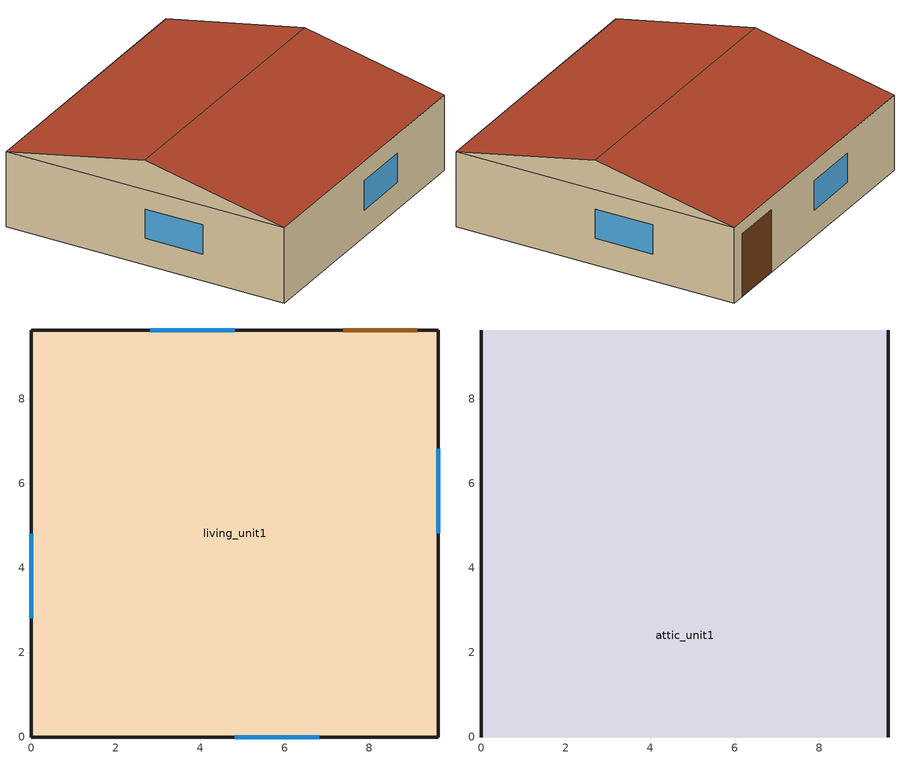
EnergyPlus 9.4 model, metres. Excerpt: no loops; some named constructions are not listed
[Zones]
living_unit1
 floor ground (Interior Floor): 0,0 0,9.63 9.63,9.63 9.63,0 z0.12
 wall outside (Exterior Wall): 0,0 9.63,0 9.63,9.63 0,9.63 0,0 z0.12:2.7
 window (Exterior Window): 4.82,0 6.82,0 / 4.81,9.63 2.81,9.63 / 9.63,4.82 9.63,6.82 / 0,4.81 0,2.81 z1.04:2.04
 door (Exterior Door): 9.13,9.63 7.39,9.63 z0.12:2.26
 ceiling to attic_unit1 (Interior Ceiling): 0,0 9.63,0 9.63,9.63 0,9.63 z2.7
attic_unit1
 wall outside (Gable_end): 9.63,0,2.7 9.63,9.63,2.7 9.63,4.82,3.7; 0,9.63,2.7 0,0,2.7 0,4.82,3.7
 roof outside (Exterior Roof): 0,0,2.7 9.63,0,2.7 9.63,4.82,3.7 0,4.82,3.7; 9.63,9.63,2.7 0,9.63,2.7 0,4.82,3.7 9.63,4.82,3.7
[Schedule:Day:List]
Week5Day0Oven1Sch; Week23Day6Oven1Sch; Week43Day0Oven1Sch: No, 15, 0, 0, 0, 0, 0, 0, 0, 0, 0, 0, 0, 0, 0, 0, 0, 0, 0, 0, 0, 0, 0, 0, 0, 0, 0, 0, 0, 0, 0, 0, 0, 0, 0, 0, 0, 0, 0, 0, 0, 0, 0, 0, 0, 0, 0, 0, 0, 0, 0, 0, 0, 0, 0, 0, 0, 0, 0, 0, 0, 0, 0, 0, 0, 0, 0, 0, 0, 0, 0, 0, 0, 0, 0, 0, 0, 0, 0, 0, 0, 0, 0, 0, 0, 0, 0, 1, 1, 1, 0, 0, 0, 0, 0, 0, 0, 0
Week5Day4Oven1Sch; Week34Day4Oven1Sch: No, 15, 0, 0, 0, 0, 0, 0, 0, 0, 0, 0, 0, 0, 0, 0, 0, 0, 0, 0, 0, 0, 0, 0, 0, 0, 0, 0, 1, 0, 0, 0, 0, 0, 0, 0, 0, 0, 0, 0, 0, 0, 0, 0, 0, 0, 0, 0, 0, 0, 0, 0, 0, 0, 0, 0, 0, 0, 0, 0, 0, 0, 0, 0, 0, 0, 0, 0, 0, 0, 0, 0, 0, 0, 0, 0, 0, 0, 0, 0, 0, 0, 0, 0, 0, 0, 0, 0, 0, 0, 0, 0, 0, 0, 0, 0, 0, 0
Week6Day2Oven1Sch; Week8Day1Oven2Sch; Week20Day6Oven2Sch: No, 15, 0, 0, 0, 0, 0, 0, 0, 0, 0, 0, 0, 0, 0, 0, 0, 0, 0, 0, 0, 0, 0, 0, 0, 0, 0, 0, 0, 0, 0, 0, 0, 0, 0, 0, 0, 0, 0, 0, 1, 0, 0, 0, 0, 0, 0, 0, 0, 0, 0, 0, 0, 0, 0, 0, 0, 0, 0, 0, 0, 0, 0, 0, 0, 0, 0, 0, 0, 0, 0, 0, 0, 0, 0, 0, 0, 0, 0, 0, 0, 0, 0, 0, 0, 0, 0, 0, 0, 0, 0, 0, 0, 0, 0, 0, 0, 0
Week6Day4Oven1Sch: No, 15, 0, 0, 0, 0, 0, 0, 0, 0, 0, 0, 0, 0, 0, 0, 0, 0, 0, 0, 0, 0, 0, 0, 0, 0, 0, 0, 0, 0, 0, 0, 0, 0, 0, 0, 0, 0, 0, 0, 0, 0, 0, 0, 0, 0, 0, 0, 0, 0, 0, 0, 0, 0, 1, 0, 0, 1, 0, 0, 0, 0, 0, 0, 0, 0, 0, 0, 0, 0, 0, 0, 0, 0, 0, 0, 0, 0, 0, 0, 0, 0, 0, 0, 0, 0, 0, 0, 0, 0, 0, 0, 0, 0, 0, 0, 0, 0
Week6Day6Oven1Sch; Week25Day2Oven1Sch; Week35Day1Oven2Sch: No, 15, 0, 0, 0, 0, 0, 0, 0, 0, 0, 0, 0, 0, 0, 0, 0, 0, 0, 0, 0, 0, 0, 0, 0, 0, 0, 0, 0, 0, 0, 0, 0, 0, 0, 0, 0, 0, 0, 0, 0, 0, 0, 0, 0, 0, 0, 0, 0, 0, 0, 0, 0, 0, 0, 0, 0, 0, 0, 0, 0, 0, 0, 0, 0, 0, 0, 0, 0, 0, 0, 0, 0, 0, 1, 1, 1, 0, 0, 0, 0, 0, 0, 0, 0, 0, 0, 0, 0, 0, 0, 0, 0, 0, 0, 0, 0, 0
Week8Day0Oven1Sch; Week15Day4Oven1Sch; Week26Day3Oven1Sch; Week2Day1Oven2Sch; Week12Day0Oven2Sch; Week31Day1Oven2Sch: No, 15, 0, 0, 0, 0, 0, 0, 0, 0, 0, 0, 0, 0, 0, 0, 0, 0, 0, 0, 0, 0, 0, 0, 0, 0, 0, 0, 0, 0, 0, 0, 0, 0, 0, 0, 0, 0, 0, 0, 0, 0, 0, 0, 0, 0, 0, 0, 0, 0, 0, 0, 0, 0, 0, 0, 0, 0, 0, 0, 0, 0, 0, 0, 0, 0, 0, 0, 0, 0, 0, 0, 0, 0, 0, 0, 1, 1, 1, 0, 0, 0, 0, 0, 0, 0, 0, 0, 0, 0, 0, 0, 0, 0, 0, 0, 0, 0
Week8Day2Oven1Sch; Week15Day2Oven1Sch; Week19Day0Oven1Sch; Week25Day6Oven1Sch; Week38Day5Oven1Sch; Week48Day6Oven1Sch; Week0Day3Oven2Sch; Week28Day4Oven2Sch: No, 15, 0, 0, 0, 0, 0, 0, 0, 0, 0, 0, 0, 0, 0, 0, 0, 0, 0, 0, 0, 0, 0, 0, 0, 0, 0, 0, 0, 0, 0, 0, 0, 0, 0, 0, 0, 0, 0, 0, 0, 0, 0, 0, 0, 0, 0, 0, 0, 0, 0, 0, 0, 0, 0, 0, 0, 0, 0, 0, 0, 0, 0, 0, 0, 0, 0, 0, 0, 0, 0, 0, 0, 1, 1, 1, 0, 0, 0, 0, 0, 0, 0, 0, 0, 0, 0, 0, 0, 0, 0, 0, 0, 0, 0, 0, 0, 0
Week8Day3Oven1Sch; Week17Day2Oven1Sch: No, 15, 0, 0, 0, 0, 0, 0, 0, 0, 0, 0, 0, 0, 0, 0, 0, 0, 0, 0, 0, 0, 0, 0, 0, 0, 0, 0, 0, 0, 0, 0, 0, 0, 0, 0, 0, 0, 0, 0, 0, 0, 0, 0, 0, 0, 0, 0, 0, 0, 0, 0, 0, 0, 0, 0, 0, 0, 0, 0, 0, 0, 0, 0, 0, 0, 0, 0, 0, 0, 0, 0, 0, 0, 0, 0, 0, 0, 0, 0, 0, 0, 0, 0, 0, 0, 0, 0, 0, 0, 0, 0, 1, 1, 1, 0, 0, 0
Week8Day4Oven1Sch: No, 15, 0, 0, 0, 0, 0, 0, 0, 0, 0, 0, 0, 0, 0, 0, 0, 0, 0, 0, 0, 0, 0, 0, 0, 0, 0, 0, 0, 0, 0, 0, 0, 0, 0, 0, 0, 0, 0, 0, 0, 0, 0, 0, 1, 0, 0, 0, 0, 0, 0, 0, 0, 0, 0, 0, 0, 0, 0, 0, 0, 0, 0, 0, 0, 0, 1, 0, 0, 0, 0, 0, 0, 0, 0, 0, 0, 0, 0, 0, 0, 0, 0, 0, 0, 0, 0, 0, 0, 0, 0, 0, 0, 0, 0, 0, 0, 0
Week9Day1Oven1Sch: No, 15, 0, 0, 0, 0, 0, 0, 0, 0, 0, 0, 0, 0, 0, 0, 0, 0, 0, 0, 0, 0, 0, 0, 0, 0, 0, 0, 1, 0, 0, 0, 0, 0, 0, 0, 0, 0, 0, 0, 0, 0, 0, 0, 0, 0, 0, 0, 0, 0, 0, 0, 0, 0, 0, 0, 0, 0, 0, 0, 0, 0, 0, 0, 0, 0, 0, 0, 0, 0, 0, 0, 0, 0, 0, 0, 0, 0, 0, 0, 0, 0, 0, 0, 0, 0, 0, 0, 0, 0, 1, 1, 1, 0, 0, 0, 0, 0
Week9Day5Oven1Sch: No, 15, 0, 0, 0, 0, 0, 0, 0, 0, 0, 0, 0, 0, 0, 0, 0, 0, 0, 0, 0, 0, 0, 0, 0, 0, 0, 0, 0, 0, 0, 0, 0, 0, 0, 0, 0, 0, 0, 0, 0, 0, 0, 0, 0, 0, 0, 0, 0, 0, 0, 0, 0, 0, 1, 0, 0, 0, 0, 0, 0, 0, 0, 0, 0, 0, 0, 0, 0, 0, 0, 0, 0, 0, 0, 0, 0, 0, 0, 0, 0, 0, 0, 0, 0, 0, 0, 0, 0, 0, 0, 0, 0, 0, 0, 0, 0, 0
Week9Day6Oven1Sch; Week31Day2Oven1Sch; Week11Day1Oven2Sch: No, 15, 0, 0, 0, 0, 0, 0, 0, 0, 0, 0, 0, 0, 0, 0, 0, 0, 0, 0, 0, 0, 0, 0, 0, 0, 0, 0, 0, 0, 0, 0, 0, 0, 0, 0, 0, 1, 0, 0, 0, 0, 0, 0, 0, 0, 0, 0, 0, 0, 0, 0, 0, 0, 0, 0, 0, 0, 0, 0, 0, 0, 0, 0, 0, 0, 0, 0, 0, 0, 0, 0, 0, 0, 0, 0, 0, 0, 0, 0, 0, 0, 0, 0, 0, 0, 0, 0, 0, 0, 0, 0, 0, 0, 0, 0, 0, 0
Week10Day1Oven1Sch; Week14Day4Oven1Sch; Week17Day3Oven1Sch: No, 15, 0, 0, 0, 0, 0, 0, 0, 0, 0, 0, 0, 0, 0, 0, 0, 0, 0, 0, 0, 0, 0, 0, 0, 0, 0, 0, 0, 0, 0, 0, 0, 0, 0, 0, 0, 0, 0, 0, 0, 0, 0, 0, 0, 0, 0, 0, 0, 0, 0, 0, 0, 0, 0, 0, 0, 0, 0, 0, 0, 0, 0, 0, 0, 0, 0, 0, 0, 0, 0, 0, 0, 0, 0, 0, 0, 0, 0, 0, 0, 0, 0, 0, 0, 1, 1, 1, 0, 0, 0, 0, 0, 0, 0, 0, 0, 0
Week10Day2Oven1Sch; Week27Day5Oven1Sch; Week45Day0Oven1Sch; Week7Day1Oven2Sch; Week33Day2Oven2Sch; Week36Day1Oven2Sch: No, 15, 0, 0, 0, 0, 0, 0, 0, 0, 0, 0, 0, 0, 0, 0, 0, 0, 0, 0, 0, 0, 0, 0, 0, 0, 0, 0, 0, 0, 0, 0, 0, 0, 0, 0, 0, 0, 0, 0, 0, 0, 0, 0, 0, 0, 0, 0, 0, 0, 0, 0, 0, 0, 0, 0, 0, 0, 0, 0, 0, 0, 0, 0, 0, 0, 0, 0, 0, 0, 0, 0, 0, 0, 0, 0, 0, 0, 0, 0, 0, 1, 1, 1, 0, 0, 0, 0, 0, 0, 0, 0, 0, 0, 0, 0, 0, 0
Week10Day3Oven1Sch; Week28Day6Oven1Sch; Week49Day0Oven1Sch; Week51Day1Oven1Sch; Week6Day6Oven2Sch; Week8Day2Oven2Sch: No, 15, 0, 0, 0, 0, 0, 0, 0, 0, 0, 0, 0, 0, 0, 0, 0, 0, 0, 0, 0, 0, 0, 0, 0, 0, 0, 0, 0, 0, 0, 0, 0, 0, 0, 0, 0, 0, 0, 0, 0, 0, 0, 0, 0, 0, 0, 0, 0, 0, 0, 0, 0, 0, 0, 0, 0, 0, 0, 0, 0, 0, 0, 0, 0, 0, 0, 0, 0, 0, 0, 0, 0, 0, 0, 0, 0, 0, 1, 1, 1, 0, 0, 0, 0, 0, 0, 0, 0, 0, 0, 0, 0, 0, 0, 0, 0, 0
Week11Day1Oven1Sch; Week17Day6Oven1Sch; Week46Day3Oven1Sch: No, 15, 0, 0, 0, 0, 0, 0, 0, 0, 0, 0, 0, 0, 0, 0, 0, 0, 0, 0, 0, 0, 0, 0, 0, 0, 0, 0, 0, 0, 0, 0, 0, 0, 0, 0, 0, 0, 0, 0, 0, 0, 0, 0, 0, 0, 0, 0, 0, 0, 0, 0, 0, 0, 0, 0, 0, 0, 0, 0, 0, 0, 0, 0, 0, 0, 0, 0, 0, 0, 0, 0, 0, 0, 0, 0, 0, 0, 0, 0, 0, 0, 0, 0, 1, 1, 1, 0, 0, 0, 0, 0, 0, 0, 0, 0, 0, 0
Week12Day3Oven1Sch: No, 15, 0, 0, 0, 0, 0, 0, 0, 0, 0, 0, 0, 0, 0, 0, 0, 0, 0, 0, 0, 0, 0, 0, 0, 0, 0, 0, 0, 0, 0, 0, 0, 0, 0, 0, 0, 0, 0, 0, 0, 0, 0, 0, 0, 0, 0, 0, 0, 0, 1, 0, 0, 0, 0, 0, 0, 0, 0, 0, 0, 0, 0, 0, 0, 0, 0, 0, 0, 0, 0, 0, 0, 0, 0, 0, 0, 0, 0, 0, 0, 0, 0, 0, 0, 0, 0, 0, 0, 0, 0, 0, 0, 0, 0, 0, 0, 0
Week12Day4Oven1Sch: No, 15, 0, 0, 0, 0, 0, 0, 0, 0, 0, 0, 0, 0, 0, 0, 0, 0, 0, 0, 0, 0, 0, 0, 0, 0, 0, 0, 0, 0, 0, 0, 0, 0, 0, 0, 0, 0, 0, 0, 0, 0, 0, 1, 0, 0, 0, 0, 0, 1, 0, 0, 0, 0, 0, 0, 0, 0, 0, 0, 0, 0, 0, 0, 0, 0, 0, 0, 0, 0, 0, 0, 0, 0, 0, 0, 0, 0, 0, 0, 0, 0, 0, 0, 0, 0, 0, 0, 0, 0, 0, 0, 0, 0, 0, 0, 0, 0
Week12Day6Oven1Sch: No, 15, 0, 0, 0, 0, 0, 0, 0, 0, 0, 0, 0, 0, 0, 0, 0, 0, 0, 0, 0, 0, 0, 0, 0, 0, 0, 0, 0, 0, 0, 0, 0, 0, 0, 0, 0, 1, 0, 0, 0, 0, 0, 0, 0, 0, 0, 0, 0, 0, 0, 0, 0, 0, 0, 0, 0, 0, 0, 0, 0, 0, 0, 0, 0, 0, 0, 0, 0, 0, 0, 0, 0, 1, 1, 1, 0, 0, 0, 0, 0, 0, 0, 0, 0, 0, 0, 0, 0, 0, 0, 0, 0, 0, 0, 0, 0, 0
Week13Day0Oven1Sch: No, 15, 0, 0, 0, 0, 0, 0, 0, 0, 0, 0, 0, 0, 0, 0, 0, 0, 0, 0, 0, 0, 0, 0, 0, 0, 0, 0, 0, 0, 0, 0, 0, 0, 0, 0, 0, 0, 0, 0, 0, 0, 0, 0, 0, 0, 0, 0, 0, 0, 0, 0, 0, 0, 0, 0, 0, 0, 0, 0, 0, 0, 0, 0, 0, 0, 0, 0, 0, 0, 0, 0, 0, 0, 0, 1, 1, 1, 0, 0, 0, 0, 0, 0, 0, 0, 0, 0, 0, 0, 0, 0, 0, 0, 0, 0, 0, 0
Week13Day2Oven1Sch; Week21Day3Oven1Sch; Week40Day0Oven1Sch; Week15Day5Oven2Sch; Week29Day6Oven2Sch: No, 15, 0, 0, 0, 0, 0, 0, 0, 0, 0, 0, 0, 0, 0, 0, 0, 0, 0, 0, 0, 0, 0, 0, 0, 0, 0, 0, 0, 0, 0, 0, 0, 0, 0, 0, 0, 0, 0, 0, 0, 0, 0, 0, 0, 0, 0, 0, 0, 0, 0, 0, 0, 0, 0, 0, 0, 0, 0, 0, 0, 0, 0, 0, 0, 0, 0, 0, 0, 0, 0, 0, 0, 0, 0, 0, 0, 0, 0, 0, 0, 0, 1, 1, 1, 0, 0, 0, 0, 0, 0, 0, 0, 0, 0, 0, 0, 0
Week13Day3Oven1Sch: No, 15, 0, 0, 0, 0, 0, 0, 0, 0, 0, 0, 0, 0, 0, 0, 0, 0, 0, 0, 0, 0, 0, 0, 0, 0, 0, 0, 0, 0, 0, 0, 0, 0, 0, 0, 0, 0, 0, 0, 0, 0, 0, 0, 0, 0, 0, 0, 0, 0, 0, 0, 0, 0, 0, 0, 0, 1, 0, 0, 0, 0, 0, 0, 0, 0, 0, 0, 0, 0, 0, 0, 0, 0, 0, 0, 0, 0, 0, 0, 0, 0, 0, 0, 0, 0, 0, 0, 0, 0, 0, 0, 0, 0, 0, 0, 0, 0
Week14Day3Oven1Sch; Week24Day2Oven1Sch; Week20Day0Oven2Sch; Week29Day3Oven2Sch: No, 15, 0, 0, 0, 0, 0, 0, 0, 0, 0, 0, 0, 0, 0, 0, 0, 0, 0, 0, 0, 0, 0, 0, 0, 0, 0, 0, 0, 0, 0, 0, 0, 0, 0, 0, 0, 0, 0, 0, 0, 0, 0, 0, 0, 0, 0, 0, 0, 0, 0, 0, 0, 0, 0, 0, 0, 0, 0, 0, 0, 0, 0, 0, 0, 0, 0, 0, 0, 0, 0, 0, 1, 1, 1, 0, 0, 0, 0, 0, 0, 0, 0, 0, 0, 0, 0, 0, 0, 0, 0, 0, 0, 0, 0, 0, 0, 0
Week15Day3Oven1Sch; Week27Day3Oven2Sch; Week28Day0Oven2Sch: No, 15, 0, 0, 0, 0, 0, 0, 0, 0, 0, 0, 0, 0, 0, 0, 0, 0, 0, 0, 0, 0, 0, 0, 0, 0, 0, 0, 0, 0, 0, 0, 0, 0, 0, 0, 0, 0, 0, 0, 0, 0, 0, 0, 0, 0, 0, 0, 0, 0, 0, 0, 0, 0, 0, 0, 0, 0, 0, 0, 0, 0, 0, 0, 0, 0, 0, 1, 0, 0, 0, 0, 0, 0, 0, 0, 0, 0, 0, 0, 0, 0, 0, 0, 0, 0, 0, 0, 0, 0, 0, 0, 0, 0, 0, 0, 0, 0
Week15Day6Oven1Sch; Week19Day6Oven1Sch; Week28Day1Oven2Sch: No, 15, 0, 0, 0, 0, 0, 0, 0, 0, 0, 0, 0, 0, 0, 0, 0, 0, 0, 0, 0, 0, 0, 0, 0, 0, 0, 0, 0, 0, 0, 0, 0, 0, 1, 0, 0, 0, 0, 0, 0, 0, 0, 0, 0, 0, 0, 0, 0, 0, 0, 0, 0, 0, 0, 0, 0, 0, 0, 0, 0, 0, 0, 0, 0, 0, 0, 0, 0, 0, 0, 0, 0, 0, 0, 0, 0, 0, 0, 0, 0, 0, 0, 0, 0, 0, 0, 0, 0, 0, 0, 0, 0, 0, 0, 0, 0, 0
Week16Day4Oven1Sch: No, 15, 0, 0, 0, 0, 0, 0, 0, 0, 0, 0, 0, 0, 0, 0, 0, 0, 0, 0, 0, 0, 0, 0, 0, 0, 0, 0, 0, 1, 0, 0, 0, 0, 0, 0, 0, 0, 0, 0, 0, 0, 0, 0, 0, 0, 0, 0, 0, 0, 0, 0, 0, 0, 0, 0, 0, 0, 0, 0, 0, 0, 0, 0, 0, 0, 0, 0, 0, 0, 0, 0, 0, 0, 0, 0, 0, 0, 0, 0, 0, 0, 0, 0, 0, 0, 0, 0, 0, 0, 0, 0, 0, 0, 0, 0, 0, 0
Week17Day0Oven1Sch: No, 15, 0, 0, 0, 0, 0, 0, 0, 0, 0, 0, 0, 0, 0, 0, 0, 0, 0, 0, 0, 0, 0, 0, 0, 0, 0, 0, 0, 0, 0, 0, 0, 0, 0, 0, 0, 0, 0, 0, 0, 0, 0, 0, 1, 0, 0, 0, 0, 1, 0, 0, 0, 0, 0, 0, 0, 0, 0, 0, 0, 0, 0, 0, 0, 0, 0, 0, 0, 0, 0, 0, 0, 0, 0, 0, 0, 1, 1, 1, 0, 0, 0, 0, 0, 0, 0, 0, 0, 0, 0, 0, 0, 0, 0, 0, 0, 0
Week17Day5Oven1Sch; Week18Day5Oven2Sch: No, 15, 0, 0, 0, 0, 0, 0, 0, 0, 0, 0, 0, 0, 0, 0, 0, 0, 0, 0, 0, 0, 0, 0, 0, 0, 0, 0, 0, 0, 1, 0, 0, 0, 0, 0, 0, 0, 0, 0, 0, 0, 0, 0, 0, 0, 0, 0, 0, 0, 0, 0, 0, 0, 0, 0, 0, 0, 0, 0, 0, 0, 0, 0, 0, 0, 0, 0, 0, 0, 0, 0, 0, 0, 0, 0, 0, 0, 0, 0, 0, 0, 0, 0, 0, 0, 0, 0, 0, 0, 0, 0, 0, 0, 0, 0, 0, 0
Week18Day4Oven1Sch; Week34Day0Oven1Sch: No, 15, 0, 0, 0, 0, 0, 0, 0, 0, 0, 0, 0, 0, 0, 0, 0, 0, 0, 0, 0, 0, 0, 0, 0, 0, 0, 0, 0, 0, 0, 0, 0, 0, 0, 0, 0, 0, 0, 0, 0, 0, 0, 0, 0, 0, 0, 0, 0, 0, 0, 1, 0, 0, 0, 0, 0, 0, 0, 0, 0, 0, 0, 0, 0, 0, 0, 0, 0, 0, 0, 0, 0, 0, 0, 0, 0, 0, 0, 0, 0, 0, 0, 0, 0, 0, 0, 0, 0, 0, 0, 0, 0, 0, 0, 0, 0, 0
Week19Day3Oven1Sch; Week33Day3Oven1Sch; Week34Day5Oven1Sch; Week42Day4Oven1Sch; Week1Day4Oven2Sch; Week27Day2Oven2Sch; Week31Day4Oven2Sch: No, 15, 0, 0, 0, 0, 0, 0, 0, 0, 0, 0, 0, 0, 0, 0, 0, 0, 0, 0, 0, 0, 0, 0, 0, 0, 0, 0, 0, 0, 0, 0, 0, 0, 0, 0, 0, 0, 0, 0, 0, 0, 0, 0, 0, 0, 0, 0, 0, 0, 0, 0, 0, 0, 0, 0, 0, 0, 0, 0, 0, 0, 0, 0, 0, 0, 0, 0, 0, 1, 0, 0, 0, 0, 0, 0, 0, 0, 0, 0, 0, 0, 0, 0, 0, 0, 0, 0, 0, 0, 0, 0, 0, 0, 0, 0, 0, 0
Week19Day5Oven1Sch; Week33Day0Oven1Sch; Week41Day0Oven1Sch; Week47Day4Oven1Sch: No, 15, 0, 0, 0, 0, 0, 0, 0, 0, 0, 0, 0, 0, 0, 0, 0, 0, 0, 0, 0, 0, 0, 0, 0, 0, 0, 0, 0, 0, 0, 0, 0, 0, 0, 0, 0, 0, 0, 0, 0, 0, 0, 0, 0, 0, 0, 0, 0, 0, 0, 0, 0, 0, 0, 0, 0, 0, 0, 0, 0, 0, 0, 0, 0, 0, 0, 0, 0, 0, 0, 1, 1, 1, 0, 0, 0, 0, 0, 0, 0, 0, 0, 0, 0, 0, 0, 0, 0, 0, 0, 0, 0, 0, 0, 0, 0, 0
Week21Day0Oven1Sch: No, 15, 0, 0, 0, 0, 0, 0, 0, 0, 0, 0, 0, 0, 0, 0, 0, 0, 0, 0, 0, 0, 0, 0, 0, 0, 0, 0, 0, 0, 0, 0, 0, 0, 0, 0, 0, 0, 0, 0, 0, 0, 0, 0, 0, 0, 0, 0, 0, 0, 0, 0, 0, 0, 0, 0, 0, 0, 0, 0, 0, 0, 0, 0, 0, 0, 0, 1, 0, 0, 0, 0, 1, 1, 1, 0, 0, 0, 0, 0, 0, 0, 0, 0, 0, 0, 0, 0, 0, 0, 0, 0, 0, 0, 0, 0, 0, 0
Week21Day1Oven1Sch: No, 15, 0, 0, 0, 0, 0, 0, 0, 0, 0, 0, 0, 0, 0, 0, 0, 0, 0, 0, 0, 0, 0, 0, 1, 0, 0, 0, 0, 0, 0, 0, 0, 0, 0, 0, 0, 0, 0, 0, 0, 0, 0, 0, 0, 0, 0, 0, 0, 0, 0, 0, 0, 0, 0, 0, 0, 0, 0, 0, 0, 0, 0, 1, 0, 0, 0, 0, 0, 0, 0, 0, 0, 0, 0, 0, 0, 0, 0, 0, 0, 0, 0, 0, 0, 0, 0, 0, 0, 0, 0, 0, 0, 0, 0, 0, 0, 0
Week21Day2Oven1Sch; Week38Day6Oven1Sch; Week42Day1Oven1Sch; Week48Day1Oven1Sch: No, 15, 0, 0, 0, 0, 0, 0, 0, 0, 0, 0, 0, 0, 0, 0, 0, 0, 0, 0, 0, 0, 0, 0, 0, 0, 0, 0, 0, 0, 0, 0, 1, 0, 0, 0, 0, 0, 0, 0, 0, 0, 0, 0, 0, 0, 0, 0, 0, 0, 0, 0, 0, 0, 0, 0, 0, 0, 0, 0, 0, 0, 0, 0, 0, 0, 0, 0, 0, 0, 0, 0, 0, 0, 0, 0, 0, 0, 0, 0, 0, 0, 0, 0, 0, 0, 0, 0, 0, 0, 0, 0, 0, 0, 0, 0, 0, 0
Week21Day4Oven1Sch: No, 15, 0, 0, 0, 0, 0, 0, 0, 0, 0, 0, 0, 0, 0, 0, 0, 0, 0, 0, 0, 0, 0, 0, 0, 0, 0, 1, 1, 0, 0, 0, 0, 0, 0, 0, 0, 0, 0, 0, 0, 0, 0, 0, 0, 0, 0, 0, 0, 0, 0, 0, 0, 0, 0, 0, 0, 0, 0, 0, 0, 0, 0, 0, 0, 0, 0, 0, 0, 0, 0, 0, 0, 0, 0, 0, 0, 0, 0, 0, 0, 0, 0, 0, 0, 0, 0, 0, 0, 0, 0, 0, 0, 0, 0, 0, 0, 0
Week22Day0Oven1Sch; Week51Day5Oven1Sch: No, 15, 0, 0, 0, 0, 0, 0, 0, 0, 0, 0, 0, 0, 0, 0, 0, 0, 0, 0, 0, 0, 0, 0, 0, 0, 0, 0, 0, 0, 0, 0, 0, 0, 0, 0, 0, 0, 0, 0, 0, 0, 0, 0, 0, 0, 0, 0, 0, 0, 0, 0, 0, 0, 0, 0, 0, 0, 0, 0, 0, 0, 0, 0, 0, 0, 0, 0, 0, 0, 0, 0, 0, 0, 0, 0, 0, 0, 0, 1, 1, 1, 0, 0, 0, 0, 0, 0, 0, 0, 0, 0, 0, 0, 0, 0, 0, 0
Week23Day0Oven1Sch; Week15Day1Oven2Sch: No, 15, 0, 0, 0, 0, 0, 0, 0, 0, 0, 0, 0, 0, 0, 0, 0, 0, 0, 0, 0, 0, 0, 0, 0, 0, 0, 0, 0, 0, 0, 0, 0, 0, 0, 0, 0, 0, 0, 0, 0, 0, 0, 0, 0, 0, 0, 0, 0, 0, 0, 0, 0, 0, 0, 0, 0, 0, 0, 0, 0, 0, 0, 0, 0, 0, 0, 0, 0, 0, 0, 0, 0, 0, 0, 0, 1, 1, 1, 0, 0, 0, 1, 1, 1, 0, 0, 0, 0, 0, 0, 0, 0, 0, 0, 0, 0, 0
Week23Day5Oven1Sch: No, 15, 0, 0, 0, 0, 0, 0, 0, 0, 0, 0, 0, 0, 0, 0, 0, 0, 0, 0, 0, 0, 0, 0, 0, 0, 0, 0, 0, 0, 0, 0, 0, 0, 0, 0, 0, 0, 0, 0, 0, 0, 0, 0, 0, 1, 0, 0, 0, 0, 0, 0, 0, 0, 0, 0, 0, 0, 0, 0, 0, 0, 0, 0, 0, 0, 0, 0, 0, 0, 0, 0, 0, 0, 0, 0, 1, 1, 1, 0, 0, 0, 0, 0, 0, 0, 0, 0, 0, 0, 0, 0, 0, 0, 0, 0, 0, 0
Week24Day0Oven1Sch; Week25Day0Oven1Sch; Week47Day0Oven1Sch; Week10Day2Oven2Sch; Week29Day1Oven2Sch: No, 15, 0, 0, 0, 0, 0, 0, 0, 0, 0, 0, 0, 0, 0, 0, 0, 0, 0, 0, 0, 0, 0, 0, 0, 0, 0, 0, 0, 0, 0, 0, 0, 0, 0, 0, 0, 0, 0, 0, 0, 0, 0, 0, 0, 0, 0, 0, 0, 0, 0, 0, 0, 0, 0, 0, 0, 0, 0, 0, 0, 0, 0, 0, 0, 0, 0, 0, 0, 0, 0, 0, 0, 0, 0, 0, 0, 0, 0, 0, 1, 1, 1, 0, 0, 0, 0, 0, 0, 0, 0, 0, 0, 0, 0, 0, 0, 0
Week25Day4Oven1Sch: No, 15, 0, 0, 0, 0, 0, 0, 0, 0, 0, 0, 0, 0, 0, 0, 0, 0, 0, 0, 0, 0, 0, 0, 0, 0, 0, 0, 0, 0, 0, 0, 0, 0, 1, 0, 0, 1, 0, 0, 0, 0, 0, 0, 0, 0, 0, 0, 0, 0, 0, 0, 0, 0, 0, 0, 0, 0, 0, 0, 0, 0, 0, 0, 0, 0, 0, 0, 0, 0, 0, 0, 0, 0, 0, 0, 1, 1, 1, 0, 0, 0, 0, 0, 0, 0, 0, 0, 0, 0, 0, 0, 0, 0, 0, 0, 0, 0
Week25Day5Oven1Sch; Week10Day1Oven2Sch; Week15Day2Oven2Sch: No, 15, 0, 0, 0, 0, 0, 0, 0, 0, 0, 0, 0, 0, 0, 0, 0, 0, 0, 0, 0, 0, 0, 0, 0, 0, 0, 0, 0, 0, 0, 0, 0, 0, 0, 0, 0, 0, 0, 0, 0, 0, 0, 0, 0, 0, 0, 0, 0, 0, 0, 0, 0, 0, 0, 0, 1, 0, 0, 0, 0, 0, 0, 0, 0, 0, 0, 0, 0, 0, 0, 0, 0, 0, 0, 0, 0, 0, 0, 0, 0, 0, 0, 0, 0, 0, 0, 0, 0, 0, 0, 0, 0, 0, 0, 0, 0, 0
Week26Day0Oven1Sch; Week39Day0Oven1Sch; Week21Day1Oven2Sch: No, 15, 0, 0, 0, 0, 0, 0, 0, 0, 0, 0, 0, 0, 0, 0, 0, 0, 0, 0, 0, 0, 0, 0, 0, 0, 0, 0, 0, 0, 0, 0, 0, 0, 0, 0, 1, 0, 0, 0, 0, 0, 0, 0, 0, 0, 0, 0, 0, 0, 0, 0, 0, 0, 0, 0, 0, 0, 0, 0, 0, 0, 0, 0, 0, 0, 0, 0, 0, 0, 0, 0, 0, 0, 0, 0, 0, 0, 0, 0, 0, 0, 0, 0, 0, 0, 0, 0, 0, 0, 0, 0, 0, 0, 0, 0, 0, 0
Week26Day5Oven1Sch: No, 15, 0, 0, 0, 0, 0, 0, 0, 0, 0, 0, 0, 0, 0, 0, 0, 0, 0, 0, 0, 0, 0, 0, 0, 0, 0, 0, 0, 0, 0, 0, 0, 0, 0, 0, 0, 0, 0, 0, 0, 0, 0, 0, 0, 0, 1, 0, 0, 0, 0, 0, 0, 0, 0, 0, 0, 0, 0, 0, 0, 0, 0, 0, 0, 0, 0, 0, 0, 0, 0, 0, 0, 0, 0, 0, 0, 0, 0, 0, 0, 0, 0, 0, 0, 0, 0, 0, 0, 0, 0, 0, 0, 0, 0, 0, 0, 0
Week29Day1Oven1Sch: No, 15, 0, 0, 0, 0, 0, 0, 0, 0, 0, 0, 0, 0, 0, 0, 0, 0, 0, 0, 0, 0, 0, 0, 0, 0, 0, 0, 0, 0, 0, 0, 0, 0, 0, 0, 0, 0, 0, 0, 0, 0, 0, 0, 0, 0, 0, 0, 0, 0, 0, 0, 0, 0, 0, 1, 1, 0, 0, 0, 0, 0, 0, 0, 0, 0, 0, 0, 0, 0, 0, 0, 0, 0, 0, 0, 0, 0, 0, 0, 0, 0, 0, 0, 0, 0, 0, 0, 0, 0, 0, 0, 0, 0, 0, 0, 0, 0
Week32Day0Oven1Sch: No, 15, 0, 0, 0, 0, 0, 0, 0, 0, 0, 0, 0, 0, 0, 0, 0, 0, 0, 0, 0, 0, 0, 0, 0, 0, 0, 0, 0, 0, 0, 0, 0, 0, 0, 0, 0, 0, 0, 0, 0, 0, 0, 0, 1, 0, 0, 0, 0, 0, 0, 0, 0, 0, 0, 0, 0, 0, 0, 0, 0, 0, 0, 0, 0, 0, 0, 0, 0, 0, 0, 0, 0, 0, 0, 0, 0, 0, 0, 0, 0, 0, 0, 0, 0, 0, 0, 0, 0, 0, 0, 0, 0, 0, 0, 0, 0, 0
Week32Day2Oven1Sch; Week18Day1Oven2Sch: No, 15, 0, 0, 0, 0, 0, 0, 0, 0, 0, 0, 0, 0, 0, 0, 0, 0, 0, 0, 0, 0, 0, 0, 0, 0, 0, 0, 0, 0, 0, 0, 0, 0, 0, 0, 0, 0, 0, 0, 0, 0, 0, 0, 0, 0, 0, 0, 0, 0, 0, 0, 1, 0, 0, 0, 0, 0, 0, 0, 0, 0, 0, 0, 0, 0, 0, 0, 0, 0, 0, 0, 0, 0, 0, 0, 0, 0, 0, 0, 0, 0, 0, 0, 0, 0, 0, 0, 0, 0, 0, 0, 0, 0, 0, 0, 0, 0
Week32Day5Oven1Sch; Week36Day5Oven1Sch: No, 15, 0, 0, 0, 0, 0, 0, 0, 0, 0, 0, 0, 0, 0, 0, 0, 0, 0, 0, 0, 0, 0, 0, 0, 0, 0, 0, 0, 0, 0, 0, 0, 0, 0, 0, 0, 0, 0, 0, 0, 0, 0, 0, 0, 0, 0, 0, 0, 0, 0, 0, 0, 1, 0, 0, 0, 0, 0, 0, 0, 0, 0, 0, 0, 0, 0, 0, 0, 0, 0, 0, 0, 0, 0, 0, 0, 0, 0, 0, 0, 0, 0, 0, 0, 0, 0, 0, 0, 0, 0, 0, 0, 0, 0, 0, 0, 0
Week36Day2Oven1Sch: No, 15, 0, 0, 0, 0, 0, 0, 0, 0, 0, 0, 0, 0, 0, 0, 0, 0, 0, 0, 0, 0, 0, 0, 0, 0, 0, 0, 0, 0, 0, 0, 0, 0, 0, 0, 0, 0, 0, 0, 0, 0, 0, 0, 0, 0, 0, 0, 0, 0, 0, 0, 0, 0, 0, 0, 0, 0, 0, 0, 0, 0, 0, 0, 0, 0, 0, 1, 0, 1, 0, 0, 0, 0, 0, 0, 0, 0, 0, 0, 0, 0, 0, 0, 0, 0, 0, 0, 1, 1, 1, 0, 0, 0, 0, 0, 0, 0
Week37Day1Oven1Sch: No, 15, 0, 0, 0, 0, 1, 1, 1, 0, 0, 0, 0, 0, 0, 0, 0, 0, 0, 0, 0, 0, 0, 0, 0, 0, 0, 0, 0, 0, 0, 0, 0, 0, 0, 0, 0, 0, 0, 0, 0, 0, 0, 0, 0, 0, 0, 0, 0, 0, 0, 0, 0, 0, 0, 0, 0, 0, 0, 0, 0, 0, 0, 0, 0, 0, 0, 0, 0, 0, 0, 0, 0, 0, 0, 0, 0, 1, 1, 1, 0, 0, 0, 0, 0, 0, 0, 0, 0, 0, 0, 0, 0, 0, 0, 0, 0, 0
Week37Day3Oven1Sch: No, 15, 0, 0, 0, 0, 0, 0, 0, 0, 0, 0, 0, 0, 0, 0, 0, 0, 0, 0, 0, 0, 0, 0, 0, 0, 0, 0, 0, 0, 0, 0, 0, 0, 0, 0, 0, 0, 1, 0, 0, 0, 0, 0, 0, 0, 0, 0, 0, 0, 0, 0, 0, 0, 0, 0, 0, 0, 0, 0, 0, 0, 0, 0, 0, 0, 0, 0, 0, 0, 0, 0, 0, 0, 0, 0, 0, 0, 0, 0, 0, 0, 0, 0, 0, 0, 0, 0, 0, 0, 0, 0, 0, 0, 0, 0, 0, 0
Week40Day2Oven1Sch; Week47Day1Oven1Sch; Week22Day4Oven2Sch; Week36Day4Oven2Sch: No, 15, 0, 0, 0, 0, 0, 0, 0, 0, 0, 0, 0, 0, 0, 0, 0, 0, 0, 0, 0, 0, 0, 0, 0, 0, 0, 0, 0, 0, 0, 0, 0, 0, 0, 0, 0, 0, 0, 0, 0, 0, 0, 0, 0, 0, 0, 0, 0, 0, 0, 0, 0, 0, 0, 0, 0, 0, 0, 0, 0, 0, 0, 0, 0, 0, 0, 0, 0, 0, 0, 0, 0, 0, 0, 0, 0, 0, 0, 0, 0, 0, 0, 1, 1, 1, 0, 0, 0, 0, 0, 0, 0, 0, 0, 0, 0, 0
Week40Day3Oven1Sch: No, 15, 0, 0, 0, 0, 0, 0, 0, 0, 0, 0, 0, 0, 0, 0, 0, 0, 0, 0, 0, 0, 0, 0, 0, 0, 0, 0, 0, 0, 0, 0, 0, 0, 0, 1, 0, 0, 0, 0, 0, 0, 0, 0, 0, 0, 0, 0, 0, 0, 0, 0, 0, 0, 0, 0, 0, 0, 0, 0, 0, 0, 0, 0, 0, 0, 0, 0, 0, 0, 0, 0, 0, 0, 0, 0, 0, 0, 0, 0, 0, 0, 0, 0, 0, 0, 0, 0, 0, 0, 0, 0, 0, 0, 0, 0, 0, 0
Week41Day3Oven1Sch: No, 15, 0, 0, 0, 0, 0, 0, 0, 0, 0, 0, 0, 0, 0, 0, 0, 0, 0, 0, 0, 0, 0, 0, 0, 0, 0, 0, 0, 0, 0, 0, 0, 0, 0, 0, 0, 0, 0, 0, 0, 0, 0, 0, 0, 0, 0, 0, 0, 0, 0, 0, 0, 0, 0, 0, 0, 0, 0, 0, 0, 0, 0, 0, 0, 0, 0, 0, 0, 0, 0, 0, 0, 0, 0, 0, 0, 0, 0, 1, 1, 1, 0, 0, 0, 1, 1, 1, 0, 0, 0, 0, 0, 0, 0, 0, 0, 0
Week42Day0Oven1Sch; Week11Day3Oven2Sch; Week25Day1Oven2Sch: No, 15, 0, 0, 0, 0, 0, 0, 0, 0, 0, 0, 0, 0, 0, 0, 0, 0, 0, 0, 0, 0, 0, 0, 0, 0, 0, 0, 0, 0, 0, 0, 0, 0, 0, 0, 0, 0, 0, 0, 0, 0, 0, 0, 0, 0, 0, 0, 0, 0, 0, 0, 0, 0, 0, 0, 0, 0, 0, 0, 0, 0, 0, 0, 0, 0, 0, 0, 0, 0, 0, 0, 0, 0, 0, 0, 0, 1, 1, 1, 0, 0, 0, 0, 0, 0, 0, 0, 0, 0, 0, 0, 0, 0, 0, 0, 0, 0
Week44Day2Oven1Sch; Week25Day6Oven2Sch: No, 15, 0, 0, 0, 0, 0, 0, 0, 0, 0, 0, 0, 0, 0, 0, 0, 0, 0, 0, 0, 0, 0, 0, 0, 0, 0, 0, 0, 0, 0, 0, 0, 0, 0, 0, 0, 0, 0, 0, 0, 0, 0, 0, 0, 0, 0, 0, 0, 0, 0, 0, 0, 0, 0, 0, 0, 0, 0, 0, 0, 0, 1, 0, 0, 0, 0, 0, 0, 0, 0, 0, 0, 0, 0, 0, 0, 0, 0, 0, 0, 0, 0, 0, 0, 0, 0, 0, 0, 0, 0, 0, 0, 0, 0, 0, 0, 0
Week46Day2Oven1Sch: No, 15, 0, 0, 0, 0, 0, 0, 0, 0, 0, 0, 0, 0, 0, 0, 0, 0, 0, 0, 0, 0, 0, 0, 0, 0, 0, 0, 0, 0, 0, 0, 0, 0, 0, 0, 0, 0, 0, 0, 0, 0, 0, 0, 0, 0, 0, 0, 0, 0, 0, 0, 0, 1, 0, 0, 0, 0, 0, 0, 0, 0, 0, 0, 0, 0, 0, 1, 0, 0, 0, 0, 0, 0, 0, 0, 0, 0, 0, 0, 0, 0, 0, 0, 0, 0, 0, 0, 0, 0, 0, 0, 0, 0, 0, 0, 0, 0
Week46Day6Oven1Sch: No, 15, 0, 0, 0, 0, 0, 0, 0, 0, 0, 0, 0, 0, 0, 0, 0, 0, 0, 0, 0, 0, 0, 0, 0, 0, 0, 0, 0, 0, 0, 0, 0, 0, 0, 0, 0, 0, 0, 0, 0, 0, 0, 0, 0, 0, 0, 0, 0, 0, 0, 0, 0, 0, 0, 0, 0, 0, 0, 0, 0, 0, 0, 0, 0, 0, 0, 0, 0, 0, 0, 1, 1, 1, 0, 0, 1, 1, 1, 0, 0, 0, 0, 0, 0, 0, 0, 0, 0, 0, 0, 0, 0, 0, 0, 0, 0, 0
Week47Day6Oven1Sch: No, 15, 0, 0, 0, 0, 0, 0, 0, 0, 0, 0, 0, 0, 0, 0, 0, 0, 0, 0, 0, 0, 0, 0, 0, 0, 0, 0, 0, 0, 0, 0, 0, 0, 0, 0, 0, 0, 0, 0, 0, 0, 0, 0, 0, 0, 0, 0, 0, 0, 0, 0, 0, 0, 0, 0, 1, 0, 0, 0, 0, 0, 0, 0, 0, 0, 0, 0, 0, 0, 0, 0, 0, 0, 0, 0, 0, 0, 0, 0, 0, 0, 0, 1, 1, 1, 0, 0, 0, 0, 0, 0, 0, 0, 0, 0, 0, 0
Week49Day2Oven1Sch: No, 15, 0, 0, 0, 0, 0, 0, 0, 0, 0, 0, 0, 0, 0, 0, 0, 0, 0, 0, 0, 0, 0, 0, 0, 0, 0, 0, 0, 0, 0, 0, 0, 0, 0, 0, 0, 0, 0, 1, 0, 0, 0, 0, 0, 0, 0, 0, 0, 0, 0, 1, 0, 0, 0, 0, 0, 0, 0, 0, 0, 0, 0, 0, 0, 0, 0, 0, 0, 0, 0, 0, 0, 0, 0, 0, 0, 0, 0, 0, 0, 0, 0, 0, 0, 0, 0, 0, 0, 0, 0, 0, 0, 0, 0, 0, 0, 0
Week49Day3Oven1Sch: No, 15, 0, 0, 0, 0, 0, 0, 0, 0, 0, 0, 0, 0, 0, 0, 0, 0, 0, 0, 0, 0, 0, 0, 0, 0, 0, 0, 0, 0, 0, 0, 0, 0, 0, 0, 0, 0, 0, 0, 0, 0, 0, 0, 0, 0, 0, 0, 0, 0, 0, 0, 0, 0, 0, 0, 0, 0, 0, 0, 0, 1, 0, 0, 0, 0, 0, 0, 0, 0, 0, 0, 0, 0, 0, 1, 1, 1, 0, 0, 0, 0, 0, 0, 0, 0, 0, 0, 0, 0, 0, 0, 0, 0, 0, 0, 0, 0
Week50Day6Oven1Sch: No, 15, 0, 0, 0, 0, 0, 0, 0, 0, 0, 0, 0, 0, 0, 0, 0, 0, 0, 0, 0, 0, 0, 0, 0, 0, 0, 0, 0, 0, 0, 0, 0, 0, 0, 0, 0, 0, 0, 0, 0, 0, 0, 1, 0, 0, 0, 0, 0, 0, 0, 0, 0, 0, 0, 0, 0, 0, 0, 0, 0, 0, 0, 0, 0, 0, 0, 0, 0, 0, 0, 0, 1, 1, 1, 0, 0, 0, 0, 0, 0, 0, 0, 0, 0, 0, 0, 0, 0, 0, 0, 0, 0, 0, 0, 0, 0, 0
Week2Day0Oven2Sch: No, 15, 0, 0, 0, 0, 0, 0, 0, 0, 0, 0, 0, 0, 0, 0, 0, 0, 0, 0, 0, 0, 0, 0, 0, 0, 0, 0, 0, 0, 0, 0, 0, 0, 0, 0, 0, 0, 0, 0, 0, 0, 0, 0, 0, 0, 0, 0, 0, 0, 0, 0, 0, 0, 0, 0, 0, 0, 0, 0, 0, 0, 0, 0, 0, 0, 0, 0, 0, 0, 0, 0, 0, 0, 1, 1, 1, 0, 0, 0, 1, 1, 1, 0, 0, 0, 0, 0, 0, 0, 0, 0, 0, 0, 0, 0, 0, 0
Week4Day6Oven2Sch: No, 15, 0, 0, 0, 0, 0, 0, 0, 0, 0, 0, 0, 0, 0, 0, 0, 0, 0, 0, 0, 0, 0, 0, 0, 0, 0, 0, 0, 0, 0, 0, 0, 0, 0, 0, 0, 0, 0, 0, 0, 0, 0, 0, 0, 0, 0, 0, 0, 0, 0, 0, 0, 0, 0, 0, 0, 0, 0, 0, 0, 0, 0, 0, 0, 1, 0, 0, 0, 0, 0, 0, 0, 0, 0, 0, 0, 0, 0, 0, 0, 0, 0, 0, 0, 0, 0, 0, 0, 0, 0, 0, 0, 0, 0, 0, 0, 0
Week5Day1Oven2Sch: No, 15, 0, 0, 0, 0, 0, 0, 0, 0, 0, 0, 0, 0, 0, 0, 0, 0, 0, 0, 0, 0, 0, 0, 0, 0, 0, 0, 0, 0, 0, 0, 0, 0, 0, 0, 0, 0, 0, 0, 0, 0, 0, 0, 0, 0, 0, 0, 0, 0, 0, 0, 0, 0, 0, 0, 0, 0, 0, 0, 0, 0, 0, 0, 0, 0, 0, 0, 0, 0, 0, 0, 0, 0, 0, 0, 0, 0, 0, 0, 0, 0, 0, 0, 0, 0, 1, 1, 1, 0, 0, 0, 0, 0, 0, 0, 0, 0
Week6Day5Oven2Sch: No, 15, 0, 0, 0, 0, 0, 0, 0, 0, 0, 0, 0, 0, 0, 0, 0, 0, 0, 0, 0, 0, 0, 0, 0, 0, 0, 0, 0, 0, 0, 0, 0, 0, 0, 0, 0, 0, 0, 0, 0, 0, 0, 0, 0, 0, 0, 0, 0, 0, 0, 0, 0, 0, 0, 0, 0, 0, 0, 0, 0, 0, 0, 0, 0, 0, 0, 0, 0, 0, 0, 0, 0, 1, 1, 1, 1, 1, 1, 0, 0, 0, 0, 0, 0, 0, 0, 0, 0, 0, 0, 0, 0, 0, 0, 0, 0, 0
Week7Day2Oven2Sch: No, 15, 0, 0, 0, 0, 0, 0, 0, 0, 0, 0, 0, 0, 0, 0, 0, 0, 0, 0, 0, 0, 0, 0, 0, 0, 0, 0, 0, 0, 0, 0, 0, 0, 0, 0, 0, 0, 0, 1, 0, 0, 0, 0, 1, 0, 0, 0, 0, 0, 0, 0, 0, 0, 0, 0, 0, 0, 0, 0, 0, 0, 0, 0, 0, 0, 0, 0, 0, 0, 0, 0, 0, 0, 0, 0, 0, 0, 0, 0, 0, 0, 0, 0, 0, 0, 0, 0, 0, 0, 0, 0, 0, 0, 0, 0, 0, 0
Week10Day3Oven2Sch: No, 15, 0, 0, 0, 0, 0, 0, 0, 0, 0, 0, 0, 0, 0, 0, 0, 0, 0, 0, 0, 0, 0, 0, 0, 0, 0, 0, 0, 0, 0, 0, 0, 0, 0, 0, 0, 0, 0, 0, 0, 0, 0, 0, 0, 0, 0, 0, 0, 0, 0, 0, 0, 0, 0, 0, 0, 0, 0, 1, 0, 0, 0, 0, 0, 0, 0, 0, 0, 0, 0, 0, 0, 0, 0, 0, 0, 0, 0, 0, 0, 0, 0, 0, 0, 0, 0, 0, 0, 0, 0, 0, 0, 0, 0, 0, 0, 0
Week10Day6Oven2Sch: No, 15, 0, 0, 0, 0, 0, 0, 0, 0, 0, 0, 0, 0, 0, 0, 0, 0, 0, 0, 0, 0, 0, 0, 0, 0, 0, 0, 0, 0, 0, 0, 0, 0, 0, 0, 0, 0, 0, 0, 1, 0, 0, 0, 0, 0, 1, 0, 0, 0, 0, 0, 0, 0, 0, 0, 0, 0, 0, 0, 0, 0, 0, 0, 0, 0, 0, 0, 0, 0, 0, 0, 0, 0, 0, 0, 0, 0, 0, 0, 0, 0, 0, 0, 0, 0, 0, 0, 0, 0, 0, 0, 0, 0, 0, 0, 0, 0
Week11Day2Oven2Sch: No, 15, 0, 0, 0, 0, 0, 0, 0, 0, 0, 0, 0, 0, 0, 0, 0, 0, 0, 0, 0, 0, 0, 0, 0, 0, 0, 0, 0, 0, 0, 0, 0, 0, 0, 0, 0, 0, 0, 0, 0, 0, 0, 0, 0, 0, 0, 0, 0, 0, 0, 0, 0, 0, 0, 0, 0, 0, 0, 0, 0, 0, 0, 0, 0, 0, 0, 0, 0, 0, 0, 0, 0, 0, 0, 0, 0, 0, 0, 0, 0, 0, 0, 0, 0, 0, 0, 0, 1, 1, 1, 0, 0, 0, 0, 0, 0, 0
Week11Day4Oven2Sch: No, 15, 0, 0, 0, 0, 0, 0, 0, 0, 0, 0, 0, 0, 0, 0, 0, 0, 0, 0, 0, 0, 0, 0, 0, 0, 0, 0, 0, 0, 0, 0, 0, 0, 0, 1, 0, 0, 0, 0, 0, 0, 0, 0, 0, 0, 0, 0, 0, 0, 0, 0, 0, 0, 0, 0, 0, 0, 0, 0, 0, 0, 0, 0, 0, 0, 0, 0, 0, 0, 0, 0, 0, 0, 0, 0, 0, 0, 0, 1, 1, 1, 0, 0, 0, 0, 0, 0, 0, 0, 0, 0, 0, 0, 0, 0, 0, 0
Week11Day5Oven2Sch: No, 15, 0, 0, 0, 0, 0, 0, 0, 0, 0, 0, 0, 0, 0, 0, 0, 0, 0, 0, 0, 0, 0, 0, 0, 0, 0, 0, 0, 0, 0, 0, 0, 0, 0, 0, 0, 0, 0, 0, 0, 0, 0, 0, 0, 0, 0, 0, 0, 0, 0, 0, 0, 0, 0, 0, 0, 0, 0, 0, 0, 0, 0, 0, 0, 0, 0, 0, 0, 0, 0, 0, 0, 0, 1, 1, 1, 0, 0, 0, 1, 1, 1, 1, 1, 1, 0, 0, 0, 0, 0, 0, 0, 0, 0, 0, 0, 0
Week11Day6Oven2Sch: No, 15, 0, 0, 0, 0, 0, 0, 0, 0, 0, 0, 0, 0, 0, 0, 0, 0, 0, 0, 0, 0, 0, 0, 0, 0, 0, 0, 0, 0, 0, 0, 0, 0, 0, 0, 0, 0, 0, 0, 0, 0, 0, 0, 1, 0, 0, 0, 0, 0, 0, 0, 0, 0, 0, 0, 0, 0, 0, 0, 0, 0, 0, 0, 0, 0, 0, 0, 0, 0, 0, 0, 0, 0, 0, 1, 1, 1, 0, 0, 0, 0, 0, 0, 0, 0, 0, 0, 0, 0, 0, 0, 0, 0, 0, 0, 0, 0
Week12Day6Oven2Sch; Week18Day0Oven2Sch: No, 15, 0, 0, 0, 0, 0, 0, 0, 0, 0, 0, 0, 0, 0, 0, 0, 0, 0, 0, 0, 0, 0, 0, 0, 0, 0, 0, 0, 0, 0, 0, 0, 0, 0, 0, 0, 0, 0, 0, 0, 1, 0, 0, 0, 0, 0, 0, 0, 0, 0, 0, 0, 0, 0, 0, 0, 0, 0, 0, 0, 0, 0, 0, 0, 0, 0, 0, 0, 0, 0, 0, 0, 0, 0, 0, 0, 0, 0, 0, 0, 0, 0, 0, 0, 0, 0, 0, 0, 0, 0, 0, 0, 0, 0, 0, 0, 0
Week15Day0Oven2Sch: No, 15, 0, 0, 0, 0, 0, 0, 0, 0, 0, 0, 0, 0, 0, 0, 0, 0, 0, 0, 0, 0, 0, 0, 0, 0, 0, 0, 0, 0, 0, 0, 0, 0, 0, 0, 0, 0, 0, 0, 0, 0, 0, 0, 0, 0, 0, 0, 0, 0, 0, 0, 0, 0, 0, 0, 0, 0, 0, 0, 0, 0, 0, 0, 0, 0, 0, 0, 1, 0, 0, 0, 0, 0, 0, 0, 0, 0, 0, 0, 0, 0, 0, 0, 0, 0, 0, 0, 0, 0, 0, 0, 0, 0, 0, 0, 0, 0
Week15Day6Oven2Sch: No, 15, 0, 0, 0, 0, 0, 0, 0, 0, 0, 0, 0, 0, 0, 0, 0, 0, 0, 0, 0, 0, 0, 0, 0, 0, 0, 0, 0, 0, 0, 0, 0, 0, 0, 0, 0, 0, 0, 0, 0, 0, 0, 0, 0, 0, 0, 0, 0, 0, 0, 0, 0, 0, 0, 0, 0, 0, 0, 0, 0, 0, 0, 0, 0, 0, 0, 0, 0, 0, 0, 1, 1, 1, 0, 1, 1, 1, 0, 0, 0, 0, 0, 0, 0, 0, 0, 0, 0, 0, 0, 0, 0, 0, 0, 0, 0, 0
Week16Day0Oven2Sch: No, 15, 0, 0, 0, 0, 0, 0, 0, 0, 0, 0, 0, 0, 0, 0, 0, 0, 0, 0, 0, 0, 0, 0, 0, 0, 0, 0, 0, 0, 0, 0, 0, 0, 0, 0, 0, 0, 0, 0, 0, 0, 0, 0, 0, 0, 0, 0, 0, 0, 0, 0, 0, 0, 0, 0, 0, 0, 0, 0, 0, 0, 0, 0, 0, 0, 0, 0, 0, 0, 1, 1, 1, 0, 0, 0, 1, 1, 1, 0, 0, 0, 0, 0, 1, 1, 1, 0, 0, 0, 0, 0, 0, 0, 0, 0, 0, 0
Week16Day2Oven2Sch: No, 15, 0, 0, 0, 0, 0, 0, 0, 0, 0, 0, 0, 0, 0, 0, 0, 0, 0, 0, 0, 0, 0, 0, 0, 0, 0, 0, 0, 0, 0, 0, 0, 0, 0, 0, 0, 0, 0, 0, 0, 0, 0, 0, 0, 0, 0, 0, 0, 0, 0, 0, 0, 0, 0, 0, 0, 0, 0, 0, 0, 0, 0, 0, 0, 0, 0, 0, 0, 1, 0, 0, 0, 0, 0, 0, 0, 1, 1, 1, 0, 0, 0, 0, 0, 0, 0, 0, 0, 0, 0, 0, 0, 0, 0, 0, 0, 0
Week16Day3Oven2Sch: No, 15, 0, 0, 0, 0, 0, 0, 0, 0, 0, 0, 0, 0, 0, 0, 0, 0, 0, 0, 0, 0, 0, 0, 0, 0, 0, 0, 0, 0, 0, 0, 0, 0, 0, 0, 0, 0, 0, 0, 0, 0, 0, 0, 0, 0, 0, 0, 0, 0, 0, 0, 0, 0, 0, 0, 0, 0, 0, 0, 0, 0, 0, 0, 0, 0, 0, 0, 0, 0, 0, 1, 1, 1, 0, 0, 0, 0, 0, 0, 0, 0, 0, 0, 0, 1, 1, 1, 0, 0, 0, 0, 0, 0, 0, 0, 0, 0
Week18Day2Oven2Sch: No, 15, 0, 0, 0, 0, 0, 0, 0, 0, 0, 0, 0, 0, 0, 0, 0, 0, 0, 0, 0, 0, 0, 0, 0, 0, 0, 0, 0, 0, 0, 0, 0, 0, 0, 0, 0, 0, 0, 0, 0, 0, 1, 0, 0, 0, 0, 0, 0, 0, 0, 0, 0, 0, 0, 0, 0, 0, 0, 0, 0, 0, 0, 0, 0, 0, 0, 0, 0, 0, 0, 0, 0, 0, 0, 0, 0, 0, 0, 1, 1, 1, 0, 0, 0, 0, 0, 0, 0, 0, 0, 0, 0, 0, 0, 0, 0, 0
Week20Day2Oven2Sch: No, 15, 0, 0, 0, 0, 1, 1, 1, 0, 0, 0, 0, 0, 0, 0, 0, 0, 0, 0, 0, 0, 0, 0, 0, 0, 0, 0, 0, 0, 0, 0, 0, 0, 0, 0, 0, 0, 0, 0, 0, 0, 0, 0, 0, 0, 0, 0, 0, 0, 0, 0, 0, 0, 0, 0, 0, 0, 0, 0, 0, 0, 0, 0, 0, 0, 0, 0, 0, 0, 0, 0, 0, 0, 0, 0, 0, 0, 0, 0, 0, 0, 0, 0, 0, 0, 0, 0, 0, 0, 0, 0, 0, 0, 0, 0, 0, 0
Week21Day5Oven2Sch: No, 15, 0, 0, 0, 0, 0, 0, 0, 0, 0, 0, 0, 0, 0, 0, 0, 0, 0, 0, 0, 0, 0, 0, 0, 0, 0, 0, 0, 0, 0, 0, 0, 0, 0, 1, 0, 0, 0, 0, 0, 0, 0, 0, 0, 1, 0, 0, 0, 0, 0, 0, 0, 0, 0, 0, 0, 0, 0, 0, 0, 0, 0, 0, 0, 0, 0, 0, 0, 0, 0, 0, 0, 0, 0, 0, 0, 0, 0, 0, 0, 0, 0, 0, 0, 0, 0, 0, 0, 0, 0, 0, 0, 0, 0, 0, 0, 0
Week23Day6Oven2Sch: No, 15, 0, 0, 0, 0, 0, 0, 0, 0, 0, 0, 0, 0, 0, 0, 0, 0, 0, 0, 0, 0, 0, 0, 0, 0, 0, 0, 0, 0, 0, 0, 0, 0, 0, 0, 0, 0, 0, 0, 0, 0, 0, 0, 0, 0, 0, 0, 0, 0, 0, 0, 0, 0, 0, 0, 0, 0, 0, 0, 0, 0, 0, 0, 0, 0, 0, 0, 0, 0, 0, 0, 0, 0, 0, 0, 1, 1, 1, 0, 1, 1, 1, 0, 0, 0, 0, 0, 0, 0, 0, 0, 0, 0, 0, 0, 0, 0
Week27Day5Oven2Sch: No, 15, 0, 0, 0, 0, 0, 0, 0, 0, 0, 0, 0, 0, 0, 0, 0, 0, 0, 0, 0, 0, 0, 0, 0, 0, 0, 0, 0, 0, 0, 0, 0, 0, 0, 0, 0, 0, 0, 0, 0, 0, 0, 0, 0, 0, 0, 0, 0, 0, 0, 0, 0, 0, 0, 0, 0, 0, 0, 0, 0, 0, 0, 0, 0, 0, 1, 0, 0, 0, 0, 0, 0, 0, 0, 0, 0, 0, 0, 0, 0, 0, 1, 1, 1, 0, 0, 0, 0, 0, 0, 0, 0, 0, 0, 0, 0, 0
Week29Day5Oven2Sch: No, 15, 0, 0, 0, 0, 0, 0, 0, 0, 0, 0, 0, 0, 0, 0, 0, 0, 0, 0, 0, 0, 0, 0, 0, 0, 0, 0, 0, 0, 0, 0, 0, 0, 0, 0, 1, 0, 0, 0, 0, 0, 0, 0, 0, 0, 0, 0, 1, 0, 0, 0, 0, 0, 0, 0, 0, 0, 0, 0, 0, 0, 0, 0, 0, 0, 0, 0, 0, 0, 0, 0, 0, 0, 0, 0, 0, 0, 0, 0, 0, 0, 0, 0, 0, 0, 0, 0, 0, 0, 0, 0, 0, 0, 0, 0, 0, 0
Week31Day5Oven2Sch: No, 15, 0, 0, 0, 0, 0, 0, 0, 0, 0, 0, 0, 0, 0, 0, 0, 0, 0, 0, 0, 0, 0, 0, 0, 0, 0, 0, 0, 0, 0, 0, 0, 0, 0, 0, 0, 0, 0, 0, 1, 0, 0, 0, 0, 0, 0, 0, 0, 0, 0, 0, 0, 0, 0, 0, 0, 0, 0, 0, 0, 0, 0, 0, 0, 1, 0, 0, 0, 0, 0, 0, 0, 0, 0, 0, 0, 0, 0, 0, 0, 0, 0, 0, 0, 0, 0, 0, 0, 0, 0, 0, 0, 0, 0, 0, 0, 0
Week31Day6Oven2Sch: No, 15, 0, 0, 0, 0, 0, 0, 0, 0, 0, 0, 0, 0, 0, 0, 0, 0, 0, 0, 0, 0, 0, 0, 0, 0, 0, 0, 0, 0, 0, 0, 0, 0, 0, 0, 0, 1, 0, 0, 0, 0, 0, 0, 0, 0, 1, 0, 0, 0, 0, 0, 0, 0, 0, 0, 0, 0, 0, 0, 0, 0, 0, 0, 0, 0, 0, 0, 0, 0, 0, 0, 0, 0, 1, 1, 1, 0, 0, 0, 0, 0, 0, 0, 0, 0, 0, 0, 0, 0, 0, 0, 0, 0, 0, 0, 0, 0
Week35Day4Oven2Sch: No, 15, 0, 0, 0, 0, 0, 0, 0, 0, 0, 0, 0, 0, 0, 0, 0, 0, 0, 0, 0, 0, 0, 0, 0, 0, 0, 0, 0, 0, 0, 0, 0, 0, 0, 0, 0, 0, 0, 0, 0, 0, 0, 1, 0, 0, 0, 0, 0, 0, 0, 0, 0, 0, 0, 0, 0, 0, 0, 0, 0, 0, 0, 0, 0, 0, 0, 0, 0, 0, 0, 0, 0, 0, 0, 0, 0, 0, 0, 0, 0, 0, 0, 0, 0, 0, 0, 0, 0, 0, 0, 0, 0, 0, 0, 0, 0, 0
Week36Day2Oven2Sch: No, 15, 0, 0, 0, 0, 0, 0, 0, 0, 0, 0, 0, 0, 0, 0, 0, 0, 0, 0, 0, 0, 0, 0, 0, 0, 0, 0, 0, 0, 0, 0, 0, 0, 0, 0, 0, 0, 0, 0, 0, 0, 0, 0, 0, 0, 0, 0, 1, 0, 0, 0, 0, 0, 0, 0, 0, 0, 0, 0, 0, 0, 0, 0, 0, 0, 0, 0, 0, 0, 0, 0, 0, 0, 0, 0, 0, 0, 0, 0, 0, 0, 1, 1, 1, 0, 0, 0, 0, 0, 0, 0, 0, 0, 0, 0, 0, 0
Week36Day3Oven2Sch: No, 15, 0, 0, 0, 0, 0, 0, 0, 0, 0, 0, 0, 0, 0, 0, 0, 0, 0, 0, 0, 0, 0, 0, 0, 0, 0, 0, 0, 0, 0, 0, 0, 0, 0, 0, 0, 0, 0, 0, 0, 0, 0, 0, 0, 0, 0, 0, 0, 0, 0, 0, 0, 0, 0, 0, 0, 0, 0, 0, 0, 0, 0, 1, 0, 0, 0, 0, 0, 0, 0, 0, 0, 0, 0, 0, 0, 0, 0, 0, 0, 0, 0, 0, 0, 0, 0, 0, 0, 0, 0, 0, 0, 0, 0, 0, 0, 0
Week36Day5Oven2Sch: No, 15, 0, 0, 0, 0, 0, 0, 0, 0, 0, 0, 0, 0, 0, 0, 0, 0, 0, 0, 0, 0, 0, 0, 0, 0, 0, 0, 0, 0, 0, 0, 0, 0, 0, 0, 0, 0, 0, 0, 1, 0, 0, 0, 0, 0, 0, 0, 0, 0, 0, 0, 0, 0, 0, 0, 0, 0, 0, 0, 0, 0, 0, 0, 0, 0, 0, 0, 0, 0, 0, 0, 0, 1, 1, 1, 0, 0, 0, 0, 0, 0, 0, 0, 0, 0, 0, 0, 0, 0, 0, 0, 0, 0, 0, 0, 0, 0
